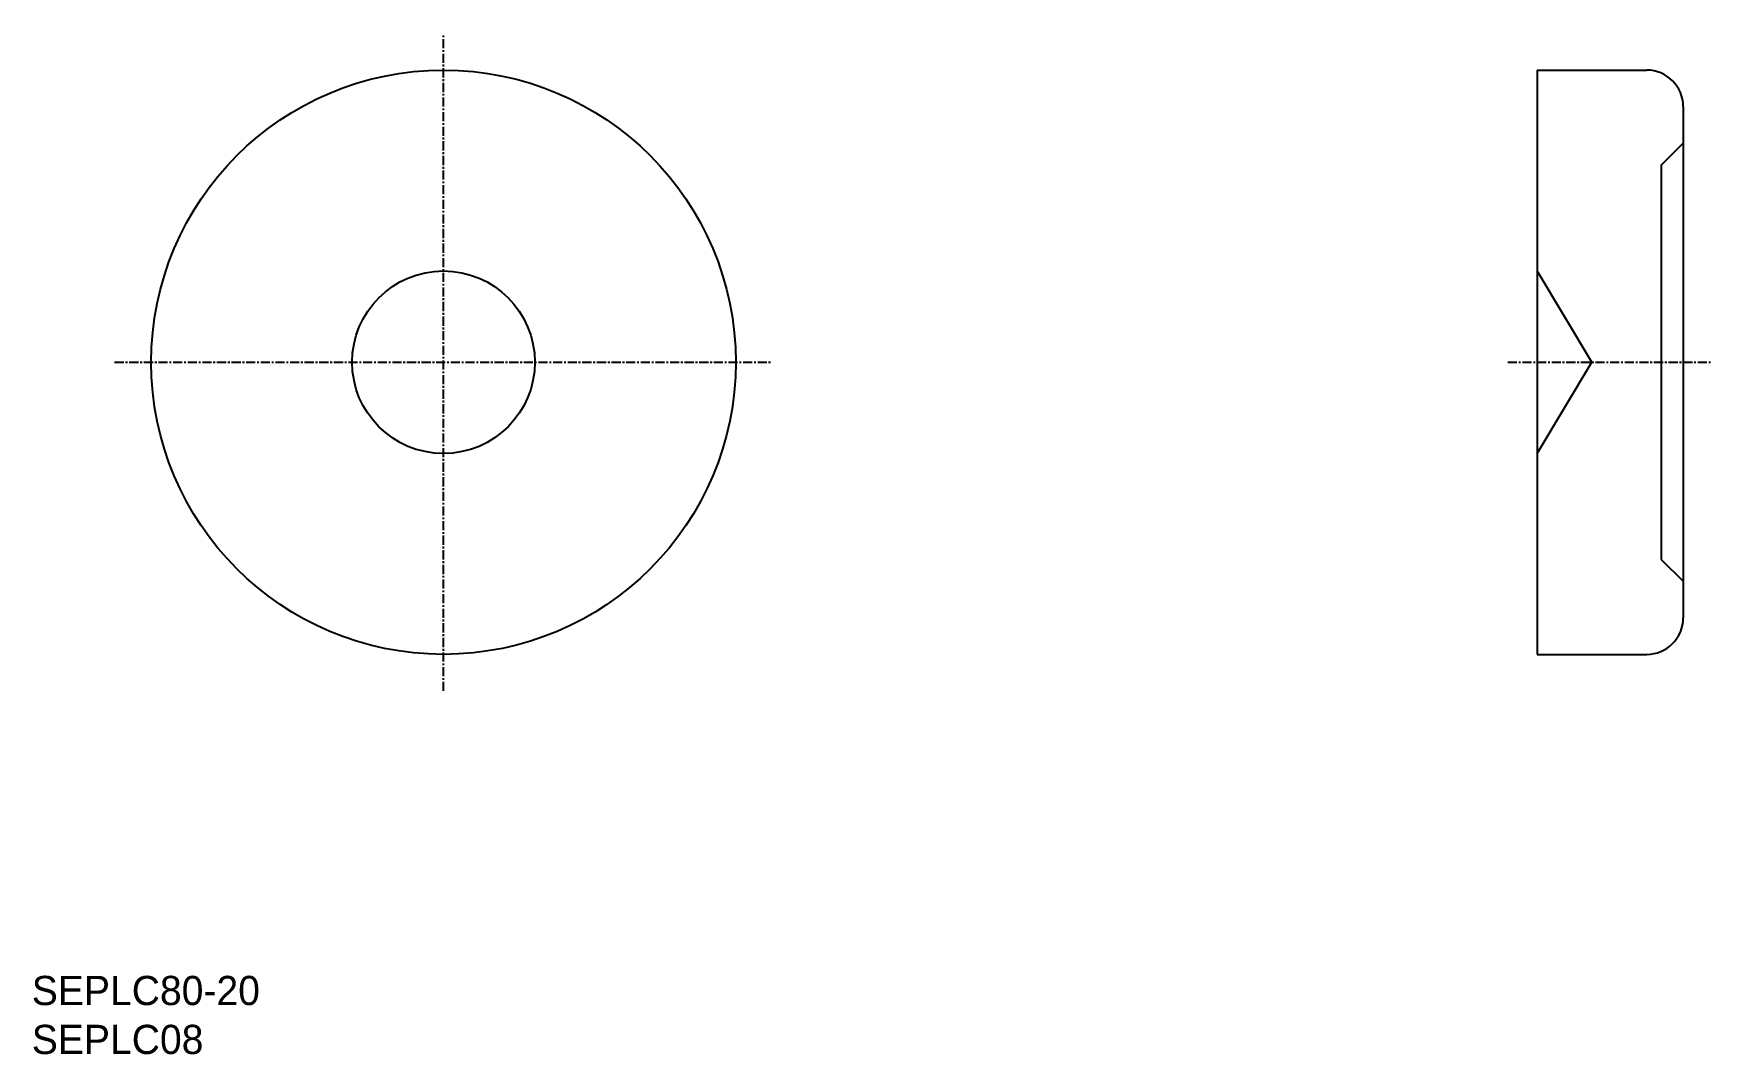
# Model space of a CAD drawing. Extents: x 0 to 230, y 0 to 140.
import ezdxf

# ---------------------------------------------------------------- set-up
doc = ezdxf.new("R2010")
doc.units = 0
doc.linetypes.add('CENTER', pattern=[2, 1.25, -0.25, 0.25, -0.25])
doc.layers.get('0').update_dxf_attribs({"linetype": 'CONTINUOUS'})
doc.layers.add('CENTER', color=1, linetype='CENTER')

msp = doc.modelspace()

# ---------------------------------------------------------------- linework, layer by layer
at = {"color": 7, "linetype": 'CONTINUOUS'}
for p, q in [((206, 134.73), (206, 54.73)), ((206, 134.73), (221, 134.73)), ((226, 129.73), (226, 59.73)), ((223, 121.73), (226, 124.73)), ((223, 121.73), (223, 67.73)), ((206, 114.73), (206, 114.73)), ((213.5, 94.73), (206, 107.23)), ((206, 82.23), (213.5, 94.73)), ((223, 67.73), (226, 64.73)), ((206, 54.73), (221, 54.73))]:
    msp.add_line(p, q, dxfattribs=at)
for radius in [40, 12.5]:
    msp.add_circle((56.34, 94.73), radius, dxfattribs=at)
for centre, start, end in [((221, 129.73), 0, 90), ((221, 59.73), 270, 0)]:
    msp.add_arc(centre, 5, start, end, dxfattribs=at)
at = {"layer": 'CENTER', "color": 1, "linetype": 'CENTER'}
for p, q in [((56.34, 49.73), (56.34, 139.73)), ((11.34, 94.73), (101.34, 94.73)), ((202, 94.73), (230, 94.73))]:
    msp.add_line(p, q, dxfattribs=at)

# ---------------------------------------------------------------- texts
for s, p in [('SEPLC80-20', (0, 6.7)), ('SEPLC08', (0, 0))]:
    msp.add_text(s, height=4).set_placement(p)

doc.saveas('drawing.dxf')
